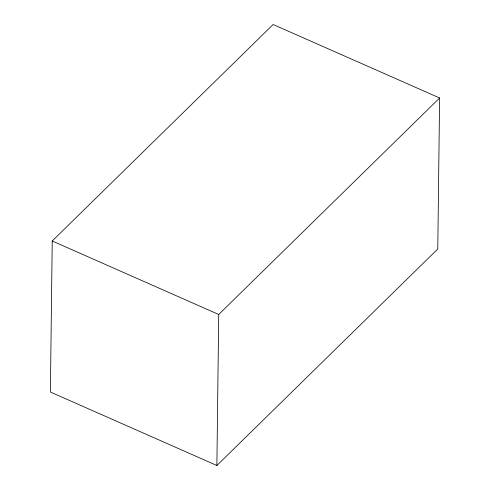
<?xml version="1.0" encoding="UTF-8"?>
<svg xmlns="http://www.w3.org/2000/svg" width="490" height="490" viewBox="0 0 490 490"><rect width="100%" height="100%" fill="white"/><g stroke="black" fill="none" stroke-linecap="round" stroke-linejoin="round"><path stroke-width="0.73" d="M52.228 241L50.384 392.018L216.88 465.5L437.772 249L439.616 97.982L273.12 24.5L52.228 241L218.724 314.488L216.88 465.5M218.724 314.488L439.616 97.982"/></g></svg>
